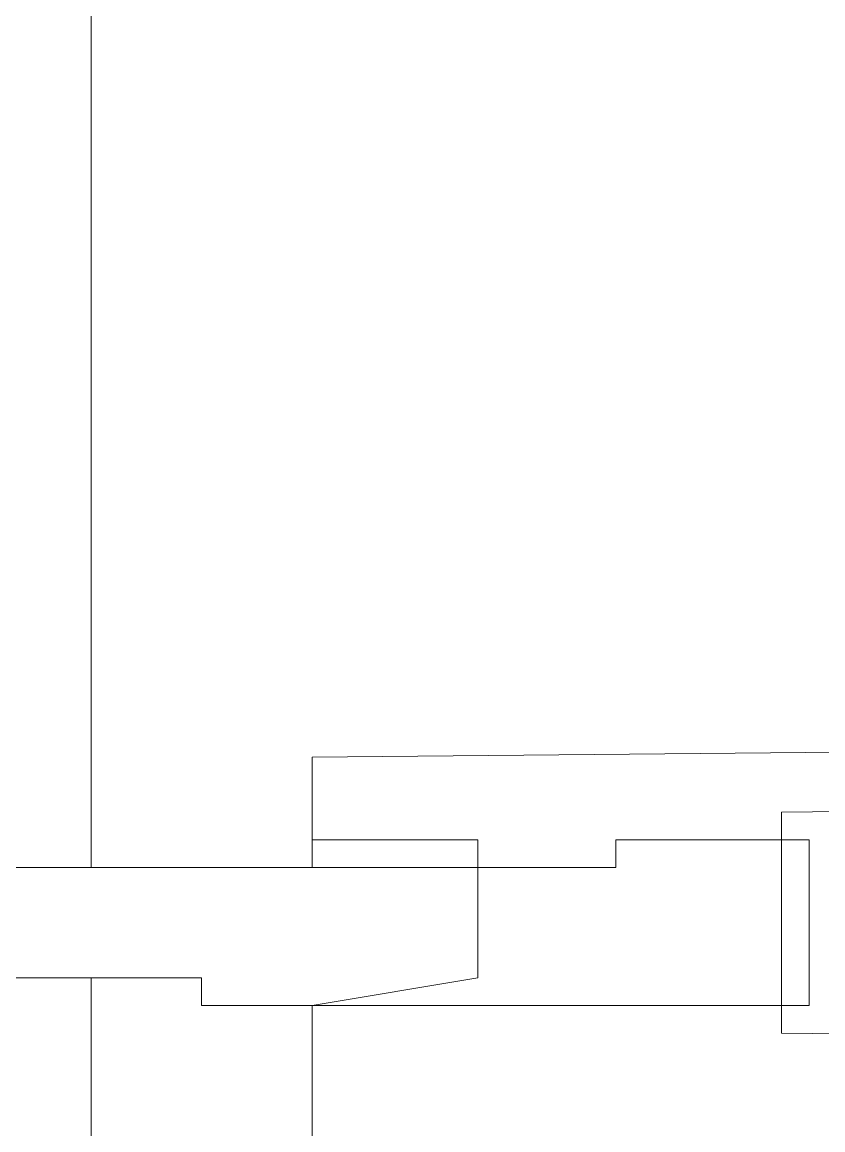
# Model space of a CAD drawing. Header units: millimetres. Extents: x 42 to 552, y 43 to 535.
# Drawn here: x 480.4018 to 480.4389, y 496.2954 to 496.3467 of the extents above; entities that cross this region are included whole.
import ezdxf

# ---------------------------------------------------------------- set-up
doc = ezdxf.new("R2010")
doc.units = ezdxf.units.MM
doc.header["$LTSCALE"] = 0.75
doc.header["$MEASUREMENT"] = 0
doc.layers.add('PDF_0', color=7, linetype='Continuous')

msp = doc.modelspace()

# ---------------------------------------------------------------- linework, layer by layer
at = {"layer": 'PDF_0', "lineweight": 18}
for points in [[(480.5534799559318, 496.2691362383244), (480.4127138364952, 496.2691362383244), (480.4127138364952, 496.264017470345), (480.3756027686436, 496.264017470345), (480.3756027686436, 496.2665768543346), (480.4101544525051, 496.2665768543346), (480.4101544525051, 496.2704159303192), (480.405035684526, 496.2704159303192), (480.405035684526, 496.2716956223143), (480.4152732204848, 496.2716956223143), (480.4152732204848, 496.3011285381964), (480.422951372454, 496.3024082301914), (480.422951372454, 496.3075269981708), (480.4152732204848, 496.3075269981708), (480.4152732204848, 496.3126457661505), (480.5509205719422, 496.3139254581453), (480.5509205719422, 496.4060632817767), (480.5547596479269, 496.4060632817767)], [(480.405035684526, 496.3996648218023), (480.405035684526, 496.3075269981708)], [(480.5547596479269, 496.3113660741554), (480.4370279843979, 496.3100863821606), (480.4370279843979, 496.2998488462016), (480.5547596479269, 496.2985691542066)], [(480.3909590725821, 496.3024082301914), (480.3922387645771, 496.3024082301914), (480.3935184565717, 496.3024082301914), (480.3947981485667, 496.3024082301914), (480.3960778405617, 496.3024082301914), (480.3973575325563, 496.3024082301914), (480.3986372245513, 496.3024082301914), (480.3999169165463, 496.3024082301914), (480.4011966085409, 496.3024082301914), (480.4024763005359, 496.3024082301914), (480.4037559925309, 496.3024082301914), (480.405035684526, 496.3024082301914), (480.4063153765205, 496.3024082301914), (480.4075950685155, 496.3024082301914), (480.4088747605106, 496.3024082301914), (480.4101544525051, 496.3024082301914), (480.4101544525051, 496.3011285381964), (480.4139935284898, 496.3011285381964), (480.4152732204848, 496.3011285381964), (480.422951372454, 496.3011285381964), (480.4293498324282, 496.3011285381964), (480.4383076763929, 496.3011285381964), (480.4383076763929, 496.3088066901659), (480.4370279843979, 496.3088066901659)], [(480.4383076763929, 496.3088066901659), (480.4293498324287, 496.3088066901659), (480.4293498324287, 496.3075269981708), (480.422951372454, 496.3075269981708), (480.422951372454, 496.3088066901659), (480.4152732204848, 496.3088066901659), (480.4152732204848, 496.3075269981708), (480.4139935284898, 496.3075269981708), (480.4101544525051, 496.3075269981708), (480.4088747605106, 496.3075269981708), (480.4075950685155, 496.3075269981708), (480.4063153765205, 496.3075269981708), (480.405035684526, 496.3075269981708), (480.4037559925309, 496.3075269981708), (480.4024763005359, 496.3075269981708), (480.4011966085409, 496.3075269981708)], [(480.4024763005359, 496.3075269981708), (480.4024763005359, 496.3075269981708)], [(480.4037559925309, 496.3075269981708), (480.4037559925309, 496.3075269981708)], [(480.4037559925309, 496.3075269981708), (480.4037559925309, 496.3075269981708)], [(480.405035684526, 496.3075269981708), (480.405035684526, 496.3075269981708)], [(480.405035684526, 496.3075269981708), (480.405035684526, 496.3075269981708)], [(480.4063153765205, 496.3075269981708), (480.4063153765205, 496.3075269981708)], [(480.4075950685155, 496.3075269981708), (480.4075950685155, 496.3075269981708)], [(480.4075950685155, 496.3075269981708), (480.4075950685155, 496.3075269981708)], [(480.4088747605106, 496.3075269981708), (480.4101544525051, 496.3075269981708)], [(480.4088747605106, 496.3075269981708), (480.4088747605106, 496.3075269981708)], [(480.4024763005359, 496.3024082301914), (480.4024763005359, 496.3024082301914)], [(480.4037559925309, 496.3024082301914), (480.4037559925309, 496.3024082301914)], [(480.4037559925309, 496.3024082301914), (480.4037559925309, 496.3024082301914)], [(480.405035684526, 496.3024082301914), (480.405035684526, 496.3024082301914)], [(480.405035684526, 496.3024082301914), (480.405035684526, 496.3024082301914)], [(480.405035684526, 496.3024082301914), (480.405035684526, 496.2793737742835)], [(480.4063153765205, 496.3024082301914), (480.4063153765205, 496.3024082301914)], [(480.4075950685155, 496.3024082301914), (480.4075950685155, 496.3024082301914)], [(480.4075950685155, 496.3024082301914), (480.4075950685155, 496.3024082301914)], [(480.4088747605106, 496.3024082301914), (480.4088747605106, 496.3024082301914)], [(480.4088747605106, 496.3024082301914), (480.4088747605106, 496.3024082301914)], [(480.4101544525051, 496.3024082301914), (480.4101544525051, 496.3024082301914)], [(480.4101544525051, 496.3024082301914), (480.4101544525051, 496.3024082301914)], [(480.4152732204848, 496.3011285381964), (480.4152732204848, 496.3011285381964)], [(480.422951372454, 496.3011285381964), (480.422951372454, 496.3011285381964)], [(480.4293498324287, 496.3011285381964), (480.4293498324287, 496.3011285381964)]]:
    msp.add_lwpolyline(points, dxfattribs=at)

doc.saveas('drawing.dxf')
